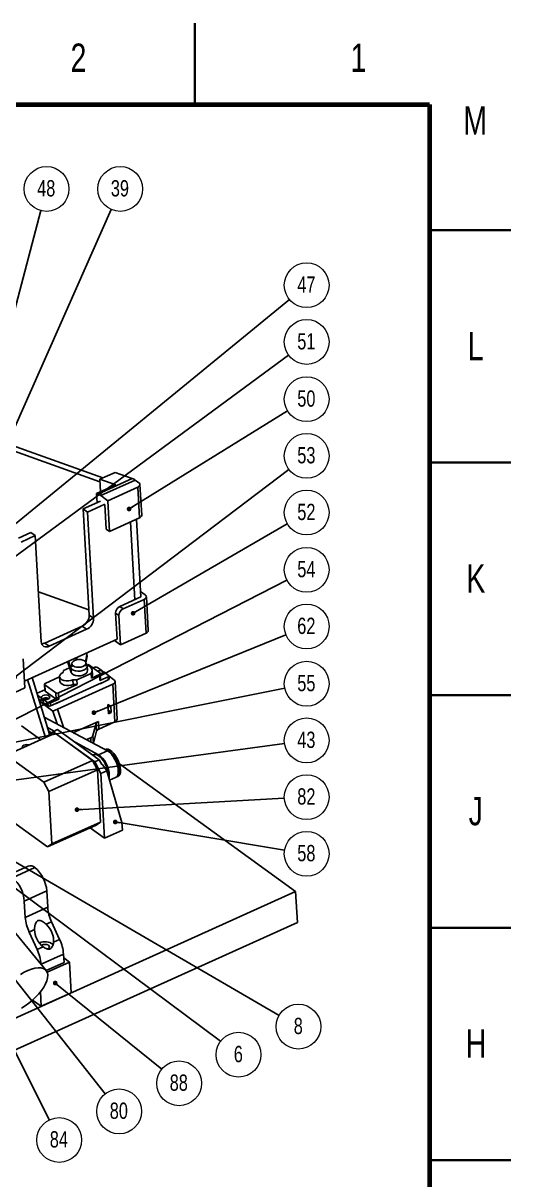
# Model space of a CAD drawing. Header units: millimetres. Extents: x 2 to 839, y 2 to 592.
# Drawn here: x 733.5 to 838.5, y 342.8 to 591.5 of the extents above; entities that cross this region are included whole.
import ezdxf

# ---------------------------------------------------------------- set-up
doc = ezdxf.new("R2010")
doc.units = ezdxf.units.MM
doc.styles.add('SLDTEXTSTYLE0', font='TXT', dxfattribs={"width": 0.75})
doc.dimstyles.new('SLDDIMSTYLE0', dxfattribs={"dimtxt": 0.18, "dimasz": 1.016, "dimexe": 0, "dimexo": 0.0625, "dimgap": 0, "dimtad": 0, "dimtih": 1, "dimtoh": 1, "dimdec": 0, "dimrnd": 1e-09, "dimzin": 0, "dimdsep": 46, "dimtxsty": 'Standard', "dimblk1": 'DOT', "dimblk2": 'DOT', "dimsah": 1, "dimcen": 0.09, "dimadec": 0, "dimazin": 0, "dimtfac": 1.016, "dimtdec": 0, "dimtofl": 0, "dimtmove": 0, "dimatfit": 3, "dimldrblk": 'DOT', "dimfxl": 1, "dimfrac": 2, "dimtolj": 1, "dimtzin": 0, "dimarcsym": 0})
doc.dimstyles.new('SLDDIMSTYLE1', dxfattribs={"dimtxt": 0.18, "dimasz": 3.302, "dimexe": 0, "dimexo": 0.0625, "dimgap": 0, "dimtad": 0, "dimtih": 1, "dimtoh": 1, "dimdec": 0, "dimrnd": 1e-09, "dimzin": 0, "dimdsep": 46, "dimtxsty": 'Standard', "dimsah": 1, "dimcen": 0.09, "dimadec": 0, "dimazin": 0, "dimtfac": 3.302, "dimtdec": 0, "dimtofl": 0, "dimtmove": 0, "dimatfit": 3, "dimfxl": 1, "dimfrac": 2, "dimtolj": 1, "dimtzin": 0, "dimarcsym": 0})

# ---------------------------------------------------------------- blocks, each defined once
blk = doc.blocks.new('SW_NOTE_75')
at = {"color": 0, "linetype": 'Continuous', "lineweight": 0}
blk.add_circle((3.87, -2.88), 4.82, dxfattribs=at)
at = {"color": 0, "linetype": 'Continuous', "lineweight": 0, "insert": (3.83, -0.99), "char_height": 3.5, "attachment_point": 2, "style": 'SLDTEXTSTYLE0'}
blk.add_mtext('6', dxfattribs=at)
blk = doc.blocks.new('SW_NOTE_76')
at = {"color": 0, "linetype": 'Continuous', "lineweight": 0}
blk.add_circle((4.16, -2.42), 4.82, dxfattribs=at)
at = {"color": 0, "linetype": 'Continuous', "lineweight": 0, "insert": (4.13, -0.53), "char_height": 3.5, "attachment_point": 2, "style": 'SLDTEXTSTYLE0'}
blk.add_mtext('8', dxfattribs=at)
blk = doc.blocks.new('SW_NOTE_95')
at = {"color": 0, "linetype": 'Continuous', "lineweight": 0}
blk.add_circle((1.95, 4.4), 4.82, dxfattribs=at)
at = {"color": 0, "linetype": 'Continuous', "lineweight": 0, "insert": (1.88, 6.29), "char_height": 3.5, "attachment_point": 2, "style": 'SLDTEXTSTYLE0'}
blk.add_mtext('39', dxfattribs=at)
blk = doc.blocks.new('_Dot')
at = {"color": 0, "linetype": 'ByBlock', "lineweight": -2}
blk.add_line((-0.5, 0), (-1, 0), dxfattribs=at)
at = {"color": 0, "linetype": 'ByBlock', "const_width": 0.5}
blk.add_lwpolyline([(-0.25, 0, 1), (0.25, 0, 1)], format="xyb", close=True, dxfattribs=at)
blk = doc.blocks.new('SW_NOTE_96')
at = {"color": 0, "linetype": 'Continuous', "lineweight": 0}
blk.add_circle((4.77, 0.65), 4.82, dxfattribs=at)
at = {"color": 0, "linetype": 'Continuous', "lineweight": 0, "insert": (4.7, 2.53), "char_height": 3.5, "attachment_point": 2, "style": 'SLDTEXTSTYLE0'}
blk.add_mtext('43', dxfattribs=at)
blk = doc.blocks.new('SW_NOTE_97')
at = {"color": 0, "linetype": 'Continuous', "lineweight": 0}
blk.add_circle((3.73, 3.05), 4.82, dxfattribs=at)
at = {"color": 0, "linetype": 'Continuous', "lineweight": 0, "insert": (3.66, 4.94), "char_height": 3.5, "attachment_point": 2, "style": 'SLDTEXTSTYLE0'}
blk.add_mtext('47', dxfattribs=at)
blk = doc.blocks.new('SW_NOTE_98')
at = {"color": 0, "linetype": 'Continuous', "lineweight": 0}
blk.add_circle((4.1, 2.53), 4.82, dxfattribs=at)
at = {"color": 0, "linetype": 'Continuous', "lineweight": 0, "insert": (4.03, 4.42), "char_height": 3.5, "attachment_point": 2, "style": 'SLDTEXTSTYLE0'}
blk.add_mtext('50', dxfattribs=at)
blk = doc.blocks.new('SW_NOTE_99')
at = {"color": 0, "linetype": 'Continuous', "lineweight": 0}
blk.add_circle((3.88, 2.85), 4.82, dxfattribs=at)
at = {"color": 0, "linetype": 'Continuous', "lineweight": 0, "insert": (3.81, 4.74), "char_height": 3.5, "attachment_point": 2, "style": 'SLDTEXTSTYLE0'}
blk.add_mtext('51', dxfattribs=at)
blk = doc.blocks.new('SW_NOTE_100')
at = {"color": 0, "linetype": 'Continuous', "lineweight": 0}
blk.add_circle((1.23, 4.66), 4.82, dxfattribs=at)
at = {"color": 0, "linetype": 'Continuous', "lineweight": 0, "insert": (1.16, 6.55), "char_height": 3.5, "attachment_point": 2, "style": 'SLDTEXTSTYLE0'}
blk.add_mtext('48', dxfattribs=at)
blk = doc.blocks.new('SW_NOTE_101')
at = {"color": 0, "linetype": 'Continuous', "lineweight": 0}
blk.add_circle((4.17, 2.42), 4.82, dxfattribs=at)
at = {"color": 0, "linetype": 'Continuous', "lineweight": 0, "insert": (4.1, 4.3), "char_height": 3.5, "attachment_point": 2, "style": 'SLDTEXTSTYLE0'}
blk.add_mtext('52', dxfattribs=at)
blk = doc.blocks.new('SW_NOTE_102')
at = {"color": 0, "linetype": 'Continuous', "lineweight": 0}
blk.add_circle((3.84, 2.91), 4.82, dxfattribs=at)
at = {"color": 0, "linetype": 'Continuous', "lineweight": 0, "insert": (3.77, 4.8), "char_height": 3.5, "attachment_point": 2, "style": 'SLDTEXTSTYLE0'}
blk.add_mtext('53', dxfattribs=at)
blk = doc.blocks.new('SW_NOTE_103')
at = {"color": 0, "linetype": 'Continuous', "lineweight": 0}
blk.add_circle((4.29, 2.2), 4.82, dxfattribs=at)
at = {"color": 0, "linetype": 'Continuous', "lineweight": 0, "insert": (4.22, 4.09), "char_height": 3.5, "attachment_point": 2, "style": 'SLDTEXTSTYLE0'}
blk.add_mtext('54', dxfattribs=at)
blk = doc.blocks.new('SW_NOTE_104')
at = {"color": 0, "linetype": 'Continuous', "lineweight": 0}
blk.add_circle((4.72, 0.95), 4.82, dxfattribs=at)
at = {"color": 0, "linetype": 'Continuous', "lineweight": 0, "insert": (4.65, 2.83), "char_height": 3.5, "attachment_point": 2, "style": 'SLDTEXTSTYLE0'}
blk.add_mtext('55', dxfattribs=at)
blk = doc.blocks.new('SW_NOTE_105')
at = {"color": 0, "linetype": 'Continuous', "lineweight": 0}
blk.add_circle((4.75, -0.79), 4.82, dxfattribs=at)
at = {"color": 0, "linetype": 'Continuous', "lineweight": 0, "insert": (4.68, 1.1), "char_height": 3.5, "attachment_point": 2, "style": 'SLDTEXTSTYLE0'}
blk.add_mtext('58', dxfattribs=at)
blk = doc.blocks.new('SW_NOTE_107')
at = {"color": 0, "linetype": 'Continuous', "lineweight": 0}
blk.add_circle((4.47, 1.81), 4.82, dxfattribs=at)
at = {"color": 0, "linetype": 'Continuous', "lineweight": 0, "insert": (4.39, 3.7), "char_height": 3.5, "attachment_point": 2, "style": 'SLDTEXTSTYLE0'}
blk.add_mtext('62', dxfattribs=at)
blk = doc.blocks.new('SW_NOTE_109')
at = {"color": 0, "linetype": 'Continuous', "lineweight": 0}
blk.add_circle((2.99, -3.78), 4.82, dxfattribs=at)
at = {"color": 0, "linetype": 'Continuous', "lineweight": 0, "insert": (2.92, -1.89), "char_height": 3.5, "attachment_point": 2, "style": 'SLDTEXTSTYLE0'}
blk.add_mtext('80', dxfattribs=at)
blk = doc.blocks.new('SW_NOTE_110')
at = {"color": 0, "linetype": 'Continuous', "lineweight": 0}
blk.add_circle((4.81, 0.26), 4.82, dxfattribs=at)
at = {"color": 0, "linetype": 'Continuous', "lineweight": 0, "insert": (4.74, 2.15), "char_height": 3.5, "attachment_point": 2, "style": 'SLDTEXTSTYLE0'}
blk.add_mtext('82', dxfattribs=at)
blk = doc.blocks.new('SW_NOTE_111')
at = {"color": 0, "linetype": 'Continuous', "lineweight": 0}
blk.add_circle((2.15, -4.31), 4.82, dxfattribs=at)
at = {"color": 0, "linetype": 'Continuous', "lineweight": 0, "insert": (2.08, -2.42), "char_height": 3.5, "attachment_point": 2, "style": 'SLDTEXTSTYLE0'}
blk.add_mtext('84', dxfattribs=at)
blk = doc.blocks.new('SW_NOTE_116')
at = {"color": 0, "linetype": 'Continuous', "lineweight": 0}
blk.add_circle((3.75, -3.03), 4.82, dxfattribs=at)
at = {"color": 0, "linetype": 'Continuous', "lineweight": 0, "insert": (3.68, -1.14), "char_height": 3.5, "attachment_point": 2, "style": 'SLDTEXTSTYLE0'}
blk.add_mtext('88', dxfattribs=at)

msp = doc.modelspace()

# ---------------------------------------------------------------- linework, layer by layer
at = {"color": 7, "linetype": 'Continuous', "lineweight": 35}
for p, q in [((770.5, 574), (770.5, 591.5)), ((821, 547), (838.5, 547)), ((821, 497), (838.5, 497)), ((821, 447), (838.5, 447)), ((821, 397), (838.5, 397)), ((821, 347), (838.5, 347))]:
    msp.add_line(p, q, dxfattribs=at)
at = {"color": 7, "linetype": 'Continuous', "lineweight": 70}
for p, q in [((20, 574), (821, 574)), ((821, 574), (821, 20))]:
    msp.add_line(p, q, dxfattribs=at)
at = {"color": 7, "linetype": 'Continuous', "lineweight": 25}
for p, q in [((750.077, 492.904), (726.629, 501.271)), ((750.703, 493.721), (727.917, 501.851)), ((749.627, 490.246), (757.035, 493.584)), ((753.332, 494.906), (750.047, 493.425)), ((753.471, 492.203), (750.047, 493.425)), ((750.201, 490.729), (750.047, 493.425)), ((757.64, 493.254), (750.232, 489.916)), ((753.332, 494.906), (757.035, 493.584)), ((757.64, 493.254), (758.447, 492.67)), ((753.471, 492.203), (749.349, 490.345)), ((749.349, 490.345), (749.459, 488.415)), ((749.349, 490.345), (749.627, 490.246)), ((758.19, 491.721), (751.748, 488.818)), ((758.567, 485.1), (758.19, 491.721)), ((759.056, 485.682), (758.678, 492.303)), ((746.462, 487.065), (750.166, 488.734)), ((747.408, 486.38), (751.112, 488.049)), ((750.132, 488.719), (750.121, 488.727)), ((750.122, 488.714), (750.121, 488.727)), ((750.232, 489.916), (751.748, 488.818)), ((751.416, 482.71), (751.114, 488.007)), ((751.748, 488.818), (752.126, 482.197)), ((747.408, 486.38), (746.462, 487.065)), ((746.462, 487.065), (747.765, 464.222)), ((747.408, 486.38), (748.711, 463.537)), ((758.567, 485.1), (752.126, 482.197)), ((752.126, 482.197), (751.416, 482.71)), ((756.616, 484.22), (757.568, 467.528)), ((758.857, 468.109), (757.904, 484.801)), ((732.532, 480.787), (735.189, 481.984)), ((733.094, 479.929), (736.135, 481.299)), ((736.135, 481.299), (735.189, 481.984)), ((737.438, 458.457), (736.135, 481.299)), ((747.7, 465.376), (736.823, 469.241)), ((754.348, 466.077), (758.857, 468.109)), ((759.823, 468.544), (758.789, 469.293)), ((760.47, 460.894), (760.055, 468.177)), ((754.348, 466.077), (755.057, 465.563)), ((755.057, 465.563), (759.566, 467.595)), ((759.982, 460.312), (759.566, 467.595)), ((747.765, 464.222), (748.711, 463.537)), ((754.147, 464.134), (753.438, 464.648)), ((753.759, 459.02), (753.438, 464.648)), ((754.147, 464.134), (754.506, 457.844)), ((746.249, 461.841), (738.197, 458.212)), ((747.195, 461.156), (739.143, 457.527)), ((747.195, 461.156), (746.249, 461.841)), ((759.982, 460.312), (754.506, 457.844)), ((753.759, 459.02), (733.809, 450.03)), ((738.197, 458.212), (739.143, 457.527)), ((753.219, 458.777), (754.506, 457.844)), ((745.305, 455.211), (744.876, 454.565)), ((746.947, 454.111), (747.264, 455.69)), ((746.999, 453.944), (747.283, 455.359)), ((747.283, 455.359), (747.264, 455.69)), ((747.288, 455.424), (747.269, 455.755)), ((747.283, 455.359), (747.288, 455.424)), ((733.534, 454.845), (733.893, 448.555)), ((743.52, 452.902), (742.247, 452.329)), ((743.853, 451.863), (743.098, 454.216)), ((743.796, 452.856), (743.327, 454.319)), ((743.796, 452.856), (743.853, 451.863)), ((744.007, 453.742), (744.044, 453.08)), ((747.04, 453.251), (747.002, 453.913)), ((747.221, 453.592), (747.002, 453.903)), ((747.396, 452.275), (747.339, 453.268)), ((750.058, 451.774), (747.694, 453.487)), ((748.982, 452.987), (748.613, 452.821)), ((749.541, 452.961), (750.566, 452.218)), ((734.482, 450.333), (738.373, 437.867)), ((735.448, 450.768), (739.244, 438.607)), ((741.389, 450.923), (738.278, 449.521)), ((741.386, 450.981), (741.443, 449.988)), ((742.247, 452.329), (742.119, 451.854)), ((744.247, 450.313), (745.085, 450.274)), ((744.247, 450.313), (744.304, 449.32)), ((745.085, 450.274), (748.179, 451.668)), ((745.085, 450.274), (745.141, 449.281)), ((748.179, 451.668), (748.235, 450.675)), ((748.235, 450.675), (749.973, 451.458)), ((748.451, 451.339), (748.394, 452.332)), ((750.048, 450.134), (749.973, 451.458)), ((751.82, 450.932), (750.048, 450.134)), ((751.857, 450.27), (750.086, 449.471)), ((750.211, 450.328), (750.136, 451.652)), ((750.566, 452.218), (750.604, 451.556)), ((750.57, 452.148), (750.884, 451.921)), ((750.88, 451.991), (751.905, 451.248)), ((750.897, 451.692), (750.88, 451.991)), ((751.857, 450.27), (751.82, 450.932)), ((752.02, 450.464), (751.983, 451.126)), ((751.983, 451.125), (753.088, 450.324)), ((728.418, 446.087), (733.893, 448.555)), ((736.582, 447.399), (738.184, 448.121)), ((738.115, 449.327), (738.191, 448.003)), ((738.192, 449.205), (740.557, 447.492)), ((738.192, 449.205), (738.268, 447.881)), ((738.268, 447.881), (740.632, 446.168)), ((740.649, 445.219), (750.408, 449.617)), ((740.914, 444.005), (752.831, 449.375)), ((741.115, 447.466), (745.141, 449.281)), ((744.304, 449.32), (745.141, 449.281)), ((753.294, 441.264), (752.831, 449.375)), ((753.783, 441.846), (753.32, 449.957)), ((736.629, 446.987), (737.522, 446.34)), ((737.56, 445.678), (736.885, 446.167)), ((737.037, 445.678), (739.948, 443.569)), ((737.522, 446.34), (737.56, 445.678)), ((737.836, 446.112), (738.861, 445.37)), ((737.873, 445.45), (737.836, 446.112)), ((738.899, 444.708), (737.873, 445.45)), ((738.113, 446.09), (738.048, 446.055)), ((738.899, 444.708), (738.861, 445.37)), ((739.42, 445.344), (741.191, 446.142)), ((739.42, 445.344), (739.457, 444.681)), ((739.457, 444.681), (741.229, 445.48)), ((740.632, 446.168), (740.557, 447.492)), ((741.115, 447.466), (741.191, 446.142)), ((739.948, 443.569), (740.914, 444.005)), ((740.87, 440.814), (739.948, 443.569)), ((742.224, 440.089), (740.914, 444.005)), ((751.76, 444.987), (752.442, 444.616)), ((751.76, 444.987), (751.874, 443.001)), ((752.518, 443.291), (751.829, 443.791)), ((751.874, 443.001), (752.518, 443.291)), ((752.518, 443.291), (752.442, 444.616)), ((733.183, 440.426), (737.351, 437.406)), ((738.092, 442.3), (751.703, 435.018)), ((749.735, 441.358), (744.371, 438.941)), ((748.554, 438.292), (749.259, 440.9)), ((749.354, 439.244), (749.259, 440.9)), ((749.735, 441.358), (749.829, 439.703)), ((753.294, 441.264), (749.829, 439.703)), ((740.451, 438.803), (729.983, 434.086)), ((738.805, 440.013), (740.222, 439.256)), ((739.978, 439.146), (738.89, 438.347)), ((738.89, 438.347), (738.904, 438.106)), ((739.048, 439.235), (739.657, 438.91)), ((740.944, 439.581), (739.978, 439.146)), ((739.978, 439.146), (748.963, 432.637)), ((740.451, 438.803), (748.49, 432.98)), ((740.944, 439.581), (749.929, 433.073)), ((748.078, 437.833), (747.189, 437.433)), ((749.354, 439.244), (748.652, 436.65)), ((744.705, 436.857), (749.77, 434.147)), ((751.282, 435.34), (751.183, 435.296)), ((729.983, 434.086), (738.022, 428.263)), ((738.022, 428.263), (748.49, 432.98)), ((748.129, 434.377), (748.593, 434.129)), ((748.49, 432.98), (749.511, 430.971)), ((748.705, 434.179), (748.518, 434.095)), ((748.963, 432.637), (749.929, 433.073)), ((751.703, 435.018), (749.77, 434.147)), ((749.929, 433.073), (750.44, 432.068)), ((749.511, 430.971), (739.044, 426.253)), ((750.239, 430.126), (748.963, 432.637)), ((749.511, 430.971), (750.153, 419.715)), ((751.551, 430.717), (750.239, 430.126)), ((750.44, 432.068), (750.578, 432.13)), ((750.578, 432.13), (751.551, 430.717)), ((754.803, 419.619), (751.551, 430.717)), ((792.183, 404.769), (754.268, 432.233)), ((739.044, 426.253), (738.022, 428.263)), ((750.239, 430.126), (751.033, 416.222)), ((752.14, 428.707), (753.428, 429.288)), ((753.589, 429.36), (753.912, 429.506)), ((739.044, 426.253), (739.686, 414.997)), ((738.815, 414.358), (730.776, 420.182)), ((749.283, 419.076), (738.815, 414.358)), ((739.686, 414.997), (750.153, 419.715)), ((747.933, 418.467), (751.033, 416.222)), ((750.153, 419.715), (749.283, 419.076)), ((751.033, 416.222), (754.898, 417.963)), ((754.898, 417.963), (754.803, 419.619)), ((738.815, 414.358), (739.686, 414.997)), ((734.614, 410.254), (729.783, 408.077)), ((731.237, 407.741), (736.069, 409.918)), ((631.142, 332.194), (792.183, 404.769)), ((738.622, 404.895), (733.791, 402.718)), ((738.622, 404.895), (738.821, 401.401)), ((792.183, 404.769), (792.561, 398.148)), ((733.791, 402.718), (733.99, 399.224)), ((733.99, 399.224), (738.821, 401.401)), ((631.52, 325.573), (792.561, 398.148)), ((739.665, 398.24), (738.519, 397.724)), ((741.387, 394.477), (739.665, 398.24)), ((738.512, 387.777), (730.303, 397.732)), ((735.979, 396.579), (734.833, 396.063)), ((736.556, 392.3), (734.833, 396.063)), ((740.097, 393.896), (741.387, 394.477)), ((736.556, 392.3), (737.846, 392.881)), ((742.23, 391.316), (737.399, 389.139)), ((742.333, 389.512), (742.23, 391.316)), ((742.277, 390.499), (743.493, 389.618)), ((737.4, 389.127), (737.399, 389.139)), ((742.333, 389.512), (738.505, 387.787)), ((738.708, 387.461), (743.493, 389.618)), ((743.493, 389.618), (743.871, 382.997)), ((737.429, 380.094), (737.252, 383.203)), ((735.565, 381.444), (737.429, 380.094)), ((743.871, 382.997), (737.429, 380.094))]:
    msp.add_line(p, q, dxfattribs=at)
at = {"color": 8, "linetype": 'Continuous', "lineweight": 25}
for p, q in [((748.13, 436.929), (748.078, 437.833)), ((748.554, 438.292), (748.647, 436.653))]:
    msp.add_line(p, q, dxfattribs=at)
at = {"color": 7, "linetype": 'Continuous', "lineweight": 25, "flags": 128}
for points in [[(758.19, 491.721), (758.365, 491.815), (758.505, 491.926), (758.607, 492.049), (758.665, 492.179), (758.678, 492.311), (758.644, 492.44), (758.566, 492.561), (758.447, 492.67)], [(759.566, 467.595), (759.741, 467.69), (759.882, 467.801), (759.983, 467.924), (760.042, 468.054), (760.054, 468.186), (760.021, 468.315), (759.943, 468.436), (759.823, 468.544)], [(743.796, 452.856), (743.998, 452.588), (744.335, 452.371), (744.778, 452.223), (745.288, 452.158), (745.82, 452.181), (746.328, 452.29), (746.766, 452.475), (747.098, 452.722), (747.294, 453.007), (747.336, 453.305), (747.221, 453.592)], [(744.296, 453.283), (744.629, 453.111), (745.048, 453.01), (745.512, 452.988), (745.974, 453.048), (746.391, 453.185), (746.721, 453.385), (746.931, 453.628), (747.002, 453.89), (746.927, 454.147), (746.712, 454.372), (746.379, 454.544), (745.96, 454.645), (745.497, 454.667), (745.034, 454.607), (744.618, 454.47), (744.288, 454.27), (744.077, 454.027), (744.006, 453.765), (744.081, 453.508), (744.296, 453.283)], [(748.179, 451.668), (748.356, 452.019), (748.39, 452.377), (748.279, 452.726), (748.027, 453.045), (747.649, 453.318), (747.28, 453.491)], [(742.119, 451.854), (741.754, 451.639), (741.504, 451.379), (741.391, 451.095), (741.423, 450.81), (741.597, 450.547), (741.9, 450.327), (742.307, 450.169), (742.784, 450.085), (743.295, 450.082), (743.796, 450.16), (744.247, 450.313)], [(743.853, 451.863), (744.055, 451.595), (744.392, 451.378), (744.835, 451.23), (745.345, 451.165), (745.877, 451.187), (746.384, 451.296), (746.823, 451.482), (747.155, 451.728), (747.35, 452.013), (747.396, 452.275)], [(748.235, 450.675), (748.413, 451.026), (748.451, 451.339)], [(749.973, 451.458), (750.031, 451.489), (750.078, 451.526), (750.112, 451.567), (750.131, 451.611), (750.135, 451.655), (750.124, 451.698), (750.098, 451.738), (750.058, 451.774)], [(750.604, 451.556), (750.275, 451.629), (750.137, 451.636)], [(750.407, 451.35), (750.327, 451.38), (750.149, 451.41)], [(750.156, 451.298), (750.28, 451.318), (750.601, 451.425), (750.829, 451.592), (750.927, 451.791), (750.88, 451.991)], [(751.82, 450.932), (751.878, 450.963), (751.925, 451), (751.959, 451.041), (751.978, 451.085), (751.982, 451.129), (751.971, 451.172), (751.945, 451.212), (751.905, 451.248)], [(752.831, 449.375), (753.006, 449.47), (753.147, 449.581), (753.249, 449.704), (753.307, 449.833), (753.32, 449.965), (753.286, 450.095), (753.208, 450.216), (753.088, 450.324)], [(738.278, 449.521), (738.22, 449.49), (738.173, 449.453), (738.139, 449.412), (738.12, 449.369), (738.115, 449.325), (738.127, 449.282), (738.153, 449.241), (738.192, 449.205)], [(741.443, 449.988), (741.479, 449.816), (741.654, 449.554), (741.956, 449.334), (742.363, 449.176), (742.841, 449.092), (743.351, 449.089), (743.852, 449.167), (744.304, 449.32)], [(736.582, 447.399), (736.524, 447.367), (736.512, 447.359)], [(737.522, 446.34), (737.475, 446.539), (737.573, 446.739), (737.801, 446.906), (738.122, 447.013), (738.484, 447.043), (738.827, 446.99), (739.096, 446.865), (739.247, 446.686), (739.256, 446.483), (739.121, 446.289), (738.864, 446.136), (738.527, 446.048), (738.164, 446.04), (737.836, 446.112)], [(734.812, 436.262), (734.663, 436.321), (734.348, 436.372), (734.013, 436.351), (733.71, 436.26), (733.484, 436.112), (733.369, 435.931), (733.384, 435.744), (733.448, 435.648)], [(751.282, 435.34), (751.496, 435.399), (751.854, 435.369), (752.246, 435.202), (752.655, 434.904), (753.062, 434.49), (753.446, 433.98), (753.791, 433.397), (754.08, 432.768), (754.3, 432.124), (754.44, 431.493), (754.494, 430.906), (754.459, 430.389), (754.337, 429.968), (754.134, 429.662), (753.912, 429.506)], [(748.705, 434.179), (748.919, 434.238), (749.277, 434.208), (749.67, 434.04), (750.079, 433.743), (750.485, 433.329), (750.87, 432.819), (751.215, 432.236), (751.504, 431.607), (751.723, 430.962), (751.863, 430.332), (751.917, 429.744), (751.911, 429.482)], [(749.77, 434.147), (750.193, 433.856), (750.615, 433.438), (751.015, 432.915), (751.373, 432.313), (751.672, 431.662), (751.896, 430.994), (752.034, 430.343), (752.079, 429.742), (752.029, 429.221), (752.011, 429.145)], [(751.251, 435.26), (751.532, 435.224), (751.924, 435.056), (752.333, 434.759), (752.74, 434.345), (753.124, 433.835), (753.469, 433.252), (753.758, 432.623), (753.978, 431.979), (754.118, 431.348), (754.172, 430.76), (754.137, 430.244), (754.015, 429.823), (753.812, 429.516), (753.537, 429.339), (753.507, 429.329)], [(751.703, 435.018), (752.125, 434.727), (752.547, 434.309), (752.947, 433.786), (753.306, 433.184), (753.604, 432.533), (753.828, 431.865), (753.966, 431.214), (754.011, 430.613), (753.961, 430.092), (753.818, 429.677), (753.59, 429.389), (753.428, 429.288)], [(738.779, 392.417), (738.783, 392.419), (739.046, 392.59), (739.179, 392.801), (739.162, 393.018), (738.997, 393.21)], [(732.955, 386.938), (733.77, 387.405), (734.575, 387.787), (735.352, 388.078), (736.084, 388.269), (736.756, 388.358), (737.354, 388.342), (737.865, 388.222), (738.278, 388.001), (738.584, 387.682), (738.777, 387.274), (738.852, 386.783), (738.808, 386.222), (738.646, 385.602), (738.37, 384.935), (737.984, 384.238), (737.498, 383.523), (736.922, 382.807), (736.268, 382.105), (735.55, 381.431), (734.784, 380.8), (733.985, 380.226), (733.17, 379.721)]]:
    msp.add_lwpolyline(points, dxfattribs=at)
at = {"color": 7, "linetype": 'Continuous', "lineweight": 25}
for centre, radius, start, end in [((756.173, 491.286), 2.455, 53.29918, 69.45166), ((748.765, 487.947), 2.455, 53.29918, 69.45166), ((758.365, 485.765), 0.696, 286.88998, 353.08585), ((755.027, 464.64), 1.589, 115.32222, 179.70894), ((755.737, 464.126), 1.589, 115.32222, 179.70894), ((745.116, 464.235), 2.649, 295.3226, 359.70833), ((746.062, 463.55), 2.649, 295.3226, 359.70833), ((759.779, 460.978), 0.696, 286.88998, 353.08585), ((738.55, 458.468), 1.112, 180.5657, 302.23363), ((737.53, 459.603), 1.543, 269.44908, 295.63424), ((746.925, 455.718), 0.341, 355.21838, 60.74108), ((747.393, 452.965), 0.602, 60.02077, 103.88218), ((749.236, 452.431), 0.611, 60.09268, 114.552), ((750.084, 450.829), 1.47, 70.85508, 113.40696), ((749.981, 450.356), 0.232, 286.89517, 353.0803), ((751.79, 450.492), 0.232, 286.89192, 353.08355), ((738.351, 448.019), 0.161, 185.64821, 238.89948), ((738.46, 445.229), 1.183, 59.20067, 140.82945), ((738.436, 445.361), 0.798, 67.04574, 113.87142), ((739.166, 445.899), 0.611, 240.09147, 294.55321), ((740.862, 448.022), 0.611, 240.09034, 294.55337), ((740.937, 446.698), 0.611, 240.09034, 294.55337), ((739.203, 445.237), 0.611, 240.09147, 294.55321), ((749.999, 440.608), 0.795, 109.42139, 158.48341), ((753.092, 441.93), 0.696, 286.88997, 353.08553), ((747.814, 438.583), 0.795, 289.42062, 338.48418), ((750.094, 438.953), 0.795, 109.42139, 158.48341), ((735.059, 408.865), 1.459, 46.20473, 107.76429), ((731.331, 404.349), 7.312, 4.28028, 49.60844), ((726.499, 402.172), 7.312, 4.28028, 49.60844), ((747.864, 402.12), 9.071, 184.54862, 205.3257), ((743.033, 399.943), 9.071, 184.54862, 205.3257), ((738.257, 391.118), 2.871, 52.88003, 115.5975), ((738.237, 391.917), 1.5, 59.56172, 121.11312), ((733.188, 390.597), 9.071, 4.54863, 25.32569), ((728.357, 388.419), 9.071, 4.54863, 25.32569)]:
    msp.add_arc(centre, radius, start, end, dxfattribs=at)
for start_param, end_param in [(0.9033978, 2.3627077), (3.9107343, 5.3700442)]:
    msp.add_ellipse((738.045, 395.411), major_axis=(-1.303, 2.825), ratio=0.5677195, start_param=start_param, end_param=end_param, dxfattribs=at)
for points, knots in [([(735.979, 396.579), (735.99, 396.814), (736.009, 397.269), (736.178, 397.852), (736.4, 398.257), (736.637, 398.487), (736.901, 398.589), (737.261, 398.562), (737.815, 398.306), (738.243, 397.952), (738.519, 397.724)], [0, 0, 0, 0, 0.15992463, 0.30999946, 0.40813432, 0.4747296, 0.54180764, 0.61809144, 0.75325794, 1, 1, 1, 1]), ([(737.846, 392.881), (738.115, 392.706), (738.492, 392.463), (739.013, 392.361), (739.348, 392.422), (739.65, 392.646), (739.936, 393.094), (740.058, 393.549), (740.093, 393.856), (740.097, 393.896)], [0, 0, 0, 0, 0.2794871, 0.3899973, 0.5016386, 0.5989528, 0.7314137, 0.9650637, 1, 1, 1, 1])]:
    msp.add_open_spline(points, degree=3, knots=knots, dxfattribs=at)

# ---------------------------------------------------------------- block references
at = {"color": 7, "linetype": 'Continuous', "lineweight": 0}
for name, p in [('SW_NOTE_100', (737.35, 551.192)), ('SW_NOTE_95', (752.484, 551.446)), ('SW_NOTE_97', (790.827, 532.09)), ('SW_NOTE_99', (790.675, 520.096)), ('SW_NOTE_98', (790.458, 508.111)), ('SW_NOTE_102', (790.716, 495.544)), ('SW_NOTE_101', (790.388, 483.849)), ('SW_NOTE_103', (790.269, 471.759)), ('SW_NOTE_107', (790.091, 459.959)), ('SW_NOTE_104', (789.833, 448.513)), ('SW_NOTE_96', (789.782, 436.624)), ('SW_NOTE_110', (789.746, 424.817)), ('SW_NOTE_105', (789.804, 413.68)), ('SW_NOTE_76', (788.617, 378.153)), ('SW_NOTE_75', (776.016, 372.571)), ('SW_NOTE_116', (763.354, 366.571)), ('SW_NOTE_109', (751.211, 361.284)), ('SW_NOTE_111', (739.147, 355.661))]:
    msp.add_blockref(name, p, dxfattribs=at)

# ---------------------------------------------------------------- texts
at = {"color": 7, "linetype": 'Continuous', "lineweight": 0, "char_height": 6.096, "attachment_point": 2, "style": 'SLDTEXTSTYLE0'}
for s, insert in [('2', (745.439, 587.114)), ('1', (805.689, 587.114)), ('M', (830.79, 573.614)), ('L', (830.934, 525.114)), ('K', (830.981, 475.114)), ('J', (830.945, 425.114)), ('H', (830.985, 375.114))]:
    msp.add_mtext(s, dxfattribs=dict(at, insert=insert))

# ---------------------------------------------------------------- leaders
at = {"color": 7, "linetype": 'Continuous', "lineweight": 0}
for points, dimstyle in [([(722.659, 484.228), (752.484, 551.446)], 'SLDDIMSTYLE0'), ([(724.752, 503.485), (737.35, 551.192)], 'SLDDIMSTYLE0'), ([(698.484, 456.591), (790.827, 532.09)], 'SLDDIMSTYLE0'), ([(730.193, 475.616), (790.675, 520.096)], 'SLDDIMSTYLE0'), ([(756.337, 487.029), (790.458, 508.111)], 'SLDDIMSTYLE0'), ([(731.725, 450.853), (790.716, 495.544)], 'SLDDIMSTYLE0'), ([(757.206, 464.619), (790.388, 483.849)], 'SLDDIMSTYLE0'), ([(730.27, 441.007), (790.269, 471.759)], 'SLDDIMSTYLE0'), ([(748.757, 443.228), (790.091, 459.959)], 'SLDDIMSTYLE0'), ([(709.263, 432.365), (789.833, 448.513)], 'SLDDIMSTYLE0'), ([(721.288, 427.36), (789.782, 436.624)], 'SLDDIMSTYLE0'), ([(708.949, 424.473), (788.617, 378.153)], 'SLDDIMSTYLE1'), ([(745.128, 422.377), (789.746, 424.817)], 'SLDDIMSTYLE0'), ([(713.01, 419.439), (776.016, 372.571)], 'SLDDIMSTYLE1'), ([(753.369, 419.73), (789.804, 413.68)], 'SLDDIMSTYLE0'), ([(709.335, 415.268), (739.147, 355.661)], 'SLDDIMSTYLE0'), ([(727.657, 391.044), (751.211, 361.284)], 'SLDDIMSTYLE0'), ([(740.438, 385.098), (763.354, 366.571)], 'SLDDIMSTYLE0')]:
    msp.add_leader(points, dimstyle=dimstyle, dxfattribs=at)

doc.saveas('drawing.dxf')
